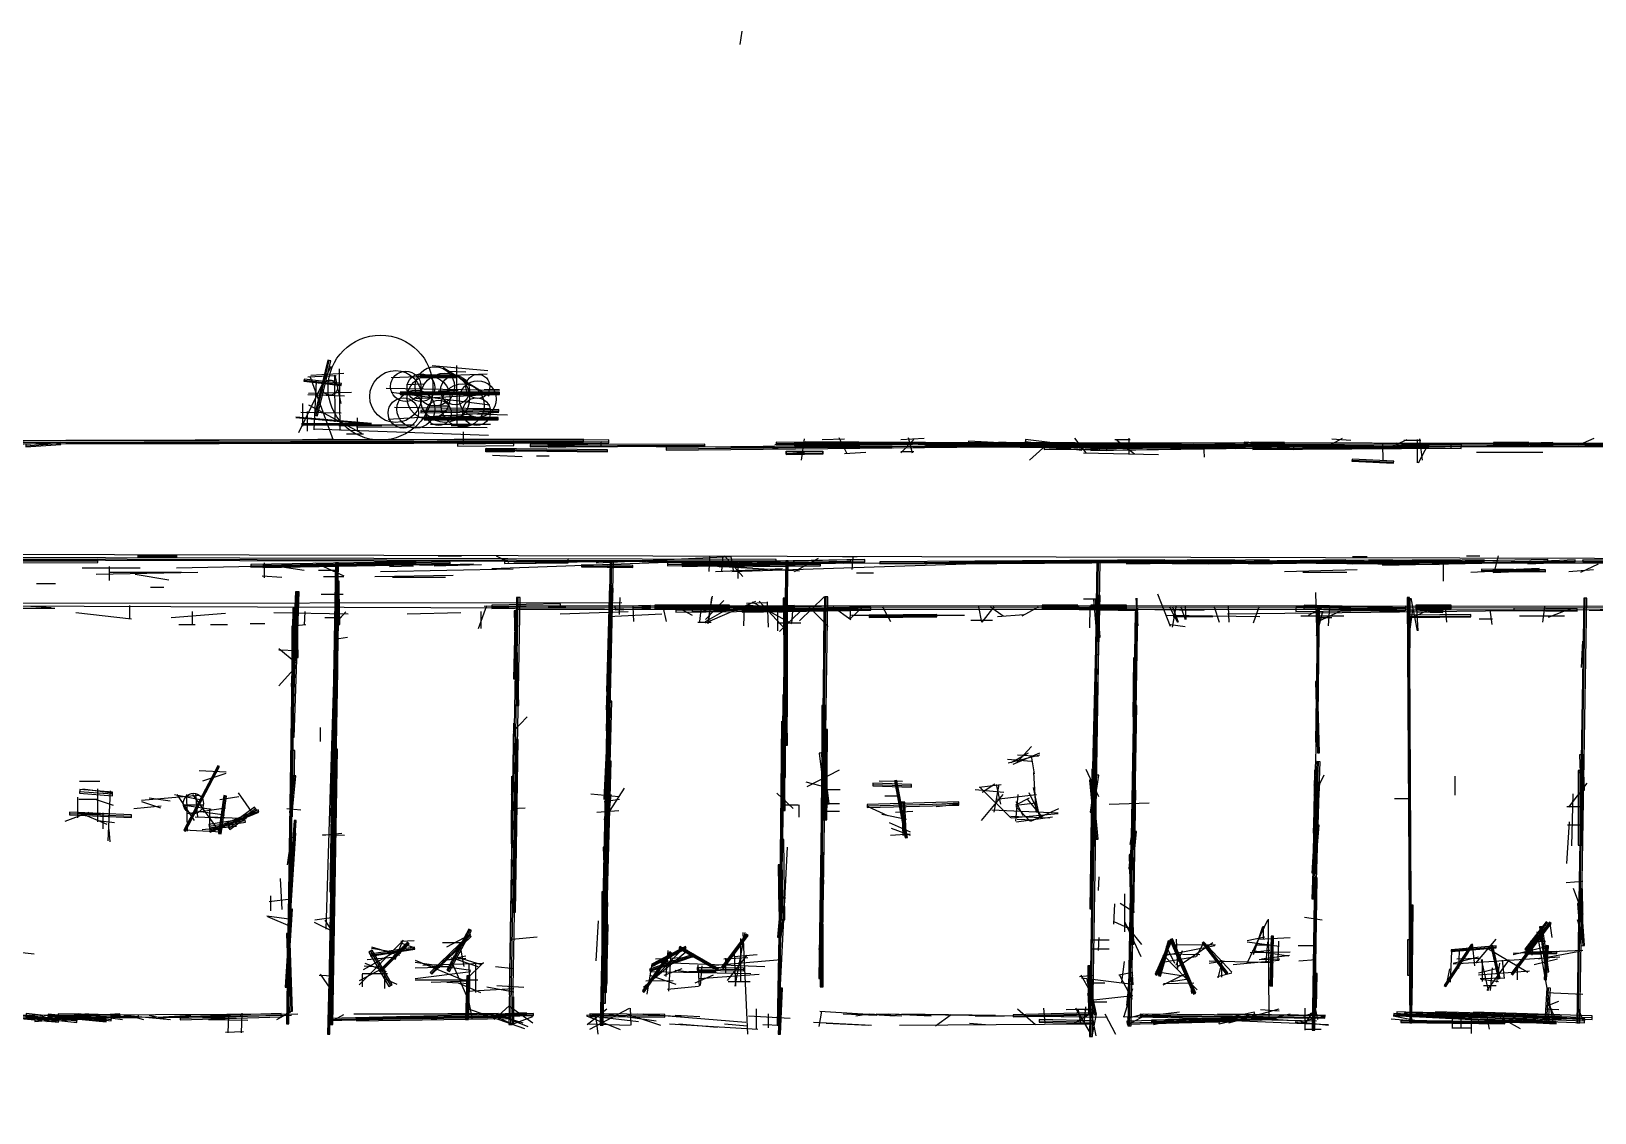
# Model space of a CAD drawing. Header units: metres. Extents: x 1 to 69.1, y -49.3 to -2.
# Drawn here: x 25.47 to 50.21, y -19.12 to -2 of the extents above; entities that cross this region are included whole.
import ezdxf

# ---------------------------------------------------------------- set-up
doc = ezdxf.new("R2010")
doc.units = ezdxf.units.M
for name, color, linetype in [('Circles', 1, 'Continuous'), ('Lines', 7, 'Continuous'), ('Rectangles', 5, 'Continuous'), ('Walls', 2, 'Continuous')]:
    doc.layers.add(name, color=color, linetype=linetype)

msp = doc.modelspace()

# ---------------------------------------------------------------- linework, layer by layer
at = {"layer": 'Circles'}
for centre, radius in [((31, -7.64), 0.83), ((31.24, -7.78), 0.41), ((31.4, -7.62), 0.24), ((31.64, -7.64), 0.22), ((31.86, -7.62), 0.31), ((32.02, -7.8), 0.39), ((30.2, -7.64), 0.12), ((31.76, -7.8), 0.34), ((32.18, -7.68), 0.23), ((32.3, -7.92), 0.34), ((32.54, -7.82), 0.29), ((32.54, -7.62), 0.19), ((31.36, -8.04), 0.24), ((31.56, -7.98), 0.3), ((31.92, -8.04), 0.2), ((32.52, -8.02), 0.22), ((28.04, -14.22), 0.16)]:
    msp.add_circle(centre, radius, dxfattribs=at)
at = {"layer": 'Lines'}
for p, q in [((36.69, -2.21), (36.72, -2)), ((29.71, -8.35), (30.22, -7.3)), ((29.9, -7.44), (30.42, -7.41)), ((29.98, -8.08), (30.19, -7.21)), ((30.36, -8.32), (30.35, -7.34)), ((31.17, -7.48), (32.69, -7.42)), ((31.82, -7.29), (32.7, -7.37)), ((31.99, -7.32), (32.72, -7.77)), ((32.07, -7.38), (32.35, -7.39)), ((32.2, -7.29), (32.21, -8.23)), ((29.79, -7.52), (30.38, -7.59)), ((29.85, -7.47), (30.3, -7.45)), ((29.88, -7.46), (30.25, -8.47)), ((29.95, -8.31), (29.99, -7.54)), ((30.27, -7.44), (30.28, -8.18)), ((30.28, -7.44), (30.37, -7.89)), ((31.09, -7.65), (32.88, -7.68)), ((31.41, -7.59), (31.69, -7.58)), ((31.63, -7.46), (32.19, -7.46)), ((29.77, -8.25), (29.77, -7.89)), ((29.85, -7.75), (30.43, -7.77)), ((29.86, -7.73), (30.54, -7.71)), ((29.86, -7.91), (30.7, -8.36)), ((31.17, -7.71), (32.73, -7.91)), ((31.31, -7.73), (32.88, -7.73)), ((31.56, -7.81), (32.88, -7.74)), ((31.91, -7.69), (32.23, -7.68)), ((32.64, -7.67), (32.88, -7.67)), ((29.66, -8.1), (30.86, -8.2)), ((29.66, -8.11), (30.85, -8.22)), ((29.74, -8.03), (30.38, -8.04)), ((29.84, -8.02), (29.84, -8.33)), ((30.63, -8.12), (30.63, -8.32)), ((31.12, -8.14), (32.87, -8.03)), ((31.22, -7.95), (32.73, -7.97)), ((31.64, -8.02), (32.87, -8)), ((31.69, -8.13), (32.86, -8.13)), ((31.77, -7.93), (32.07, -7.93)), ((31.93, -8.1), (32.46, -8.12)), ((32.36, -8.05), (33.01, -8.07)), ((29.75, -8.21), (30.86, -8.21)), ((29.75, -8.23), (31.54, -8.23)), ((29.94, -8.29), (32.71, -8.39)), ((30.34, -8.24), (31.02, -8.24)), ((30.46, -8.37), (30.73, -8.37)), ((30.62, -8.26), (32.69, -8.27)), ((31.79, -8.22), (32.74, -8.22)), ((32.12, -8.24), (32.4, -8.24)), ((32.31, -8.34), (32.31, -8.54)), ((16.11, -8.52), (34.61, -8.49)), ((17.82, -8.52), (34.21, -8.48)), ((25.39, -8.56), (25.94, -8.52)), ((29.28, -8.47), (30.25, -8.45)), ((32.22, -8.53), (33.11, -8.52)), ((32.67, -8.62), (34.59, -8.64)), ((33.37, -8.56), (36.13, -8.55)), ((33.65, -8.55), (34.49, -8.53)), ((34.85, -8.56), (35.2, -8.56)), ((35.36, -8.57), (39.11, -8.59)), ((35.52, -8.61), (41.14, -8.55)), ((36.84, -8.57), (37.29, -8.6)), ((37.24, -8.54), (37.71, -8.53)), ((37.26, -8.52), (53.81, -8.56)), ((37.46, -8.65), (37.9, -8.69)), ((37.55, -8.54), (55.83, -8.55)), ((37.66, -8.79), (37.71, -8.45)), ((37.72, -8.53), (44.52, -8.57)), ((37.99, -8.46), (38.34, -8.45)), ((38.25, -8.43), (38.38, -8.68)), ((39.23, -8.46), (39.6, -8.44)), ((39.23, -8.67), (39.44, -8.46)), ((39.23, -8.65), (39.44, -8.65)), ((39.35, -8.43), (39.41, -8.67)), ((40.3, -8.51), (41.1, -8.55)), ((40.78, -8.53), (42.49, -8.61)), ((41.2, -8.49), (42.1, -8.6)), ((41.27, -8.79), (41.53, -8.55)), ((41.5, -8.59), (42.35, -8.58)), ((41.98, -8.44), (42.16, -8.67)), ((42.24, -8.61), (45.09, -8.57)), ((42.37, -8.59), (43.87, -8.57)), ((42.62, -8.46), (42.86, -8.46)), ((42.65, -8.47), (42.93, -8.69)), ((42.84, -8.44), (42.84, -8.69)), ((43.76, -8.6), (47.53, -8.6)), ((44.02, -8.53), (44.03, -8.74)), ((44.2, -8.53), (44.48, -8.53)), ((44.66, -8.53), (45.45, -8.59)), ((44.77, -8.53), (45.3, -8.53)), ((44.8, -8.59), (47.94, -8.57)), ((45.94, -8.59), (46.22, -8.44)), ((46.05, -8.45), (46.35, -8.47)), ((46.85, -8.53), (46.86, -8.8)), ((47, -8.57), (47.24, -8.46)), ((47.08, -8.55), (48.1, -8.57)), ((47.19, -8.47), (47.46, -8.47)), ((47.4, -8.46), (47.4, -8.83)), ((47.42, -8.83), (47.58, -8.53)), ((47.44, -8.45), (47.48, -8.79)), ((47.67, -8.53), (47.95, -8.53)), ((48.61, -8.53), (49.17, -8.53)), ((49, -8.55), (49.55, -8.53)), ((49.95, -8.55), (50.2, -8.44)), ((50.06, -8.55), (50.62, -8.55)), ((32.77, -8.71), (33.24, -8.73)), ((33.47, -8.72), (33.67, -8.72)), ((37.42, -8.68), (38, -8.67)), ((38.34, -8.68), (38.68, -8.66)), ((42.12, -8.67), (43.31, -8.7)), ((46.37, -8.79), (47.03, -8.82)), ((48.34, -8.66), (49.39, -8.66)), ((8.2, -10.4), (26.53, -10.38)), ((18.16, -10.33), (37.26, -10.38)), ((27.16, -10.31), (27.78, -10.31)), ((31.91, -10.3), (32.28, -10.3)), ((32.76, -10.5), (36.12, -10.38)), ((32.83, -10.3), (33.03, -10.4)), ((32.96, -10.39), (33.97, -10.38)), ((33.11, -10.41), (35.12, -10.38)), ((34.41, -10.41), (36.55, -10.31)), ((34.5, -17.73), (34.66, -10.38)), ((35.54, -10.44), (38.66, -10.38)), ((36.2, -10.55), (36.21, -10.31)), ((36.4, -10.54), (36.42, -10.3)), ((36.44, -10.3), (36.73, -10.63)), ((36.54, -10.32), (36.58, -10.53)), ((36.56, -10.55), (41.71, -10.38)), ((36.66, -10.66), (36.66, -10.38)), ((37.29, -17.73), (37.43, -10.38)), ((37.55, -10.55), (37.93, -10.34)), ((38.31, -10.31), (38.54, -10.31)), ((38.33, -10.42), (42.78, -10.38)), ((38.46, -10.52), (38.48, -10.32)), ((38.9, -10.41), (43.41, -10.38)), ((40, -10.41), (44.51, -10.38)), ((42.24, -17.91), (42.36, -10.38)), ((42.8, -10.41), (45.06, -10.38)), ((43.08, -10.39), (43.93, -10.38)), ((43.53, -10.41), (48.08, -10.38)), ((44.1, -10.41), (46.27, -10.38)), ((44.73, -10.41), (47.01, -10.38)), ((46.37, -10.41), (48.46, -10.38)), ((46.38, -10.31), (46.61, -10.31)), ((46.85, -10.43), (49.47, -10.38)), ((47.97, -10.42), (50.01, -10.38)), ((48.18, -10.3), (48.39, -10.3)), ((48.63, -10.53), (48.69, -10.3)), ((49.15, -10.41), (49.9, -10.38)), ((50.02, -10.38), (52.36, -10.41)), ((26.28, -10.49), (27.2, -10.49)), ((26.5, -10.59), (28.11, -10.56)), ((26.71, -10.69), (26.71, -10.47)), ((26.71, -10.56), (27.85, -10.56)), ((27.12, -10.59), (27.65, -10.68)), ((27.77, -10.49), (31.23, -10.42)), ((28.95, -10.46), (31.56, -10.42)), ((29.13, -10.62), (29.44, -10.64)), ((29.14, -10.47), (32.1, -10.42)), ((29.16, -10.41), (29.16, -10.65)), ((29.2, -10.44), (29.79, -10.53)), ((29.97, -10.41), (30.42, -10.62)), ((30.02, -10.53), (30.31, -10.53)), ((30.1, -10.63), (30.42, -10.63)), ((30.14, -16.21), (30.32, -10.41)), ((30.22, -15.62), (30.31, -10.41)), ((30.91, -10.63), (32.15, -10.61)), ((31, -10.55), (33.1, -10.51)), ((31.01, -10.41), (31.22, -10.41)), ((31.05, -10.41), (31.45, -10.45)), ((31.14, -10.47), (31.52, -10.46)), ((31.62, -10.45), (32.47, -10.43)), ((31.85, -10.46), (32.6, -10.44)), ((34.18, -10.46), (34.99, -10.47)), ((35.77, -10.45), (38.44, -10.39)), ((36.05, -10.45), (37.63, -10.54)), ((36.3, -10.55), (37.36, -10.5)), ((36.36, -10.46), (37.96, -10.44)), ((38.53, -10.57), (38.8, -10.57)), ((45.3, -10.55), (46.45, -10.52)), ((45.32, -10.41), (47.75, -10.44)), ((45.59, -10.56), (46.29, -10.56)), ((46.75, -10.41), (50.92, -10.42)), ((47.82, -10.7), (47.82, -10.41)), ((48.25, -10.56), (49.11, -10.52)), ((48.42, -10.53), (49.43, -10.54)), ((48.6, -10.55), (49.33, -10.52)), ((49.78, -10.41), (51.72, -10.41)), ((49.8, -10.55), (50.19, -10.52)), ((49.99, -10.56), (50.27, -10.43)), ((25.56, -10.74), (25.86, -10.74)), ((27.36, -10.8), (27.57, -10.8)), ((29.61, -13.17), (29.69, -10.87)), ((29.61, -12.37), (29.68, -10.87)), ((30.22, -16.69), (30.32, -10.7)), ((30.33, -10.85), (30.34, -11.39)), ((31.19, -10.64), (32.03, -10.64)), ((34.59, -12.45), (34.64, -10.76)), ((34.59, -12.74), (34.66, -10.81)), ((45.79, -10.88), (45.82, -11.84)), ((8.03, -11.17), (25.85, -11.13)), ((19.02, -11.06), (34.82, -11.04)), ((21.38, -11.08), (34.54, -11.13)), ((25.47, -11.1), (25.79, -11.12)), ((27.03, -11.09), (27.03, -11.29)), ((29.53, -17.71), (29.63, -11.13)), ((30.06, -10.91), (30.41, -10.91)), ((32.55, -11.45), (32.68, -11.09)), ((32.64, -11.1), (60.05, -11.09)), ((32.76, -11.11), (33.85, -11.09)), ((33.06, -17.72), (33.18, -10.96)), ((33.17, -11.12), (58.9, -11.13)), ((33.65, -11.11), (33.93, -11.11)), ((34.71, -11.13), (35.27, -11.11)), ((34.78, -11.23), (34.79, -10.96)), ((34.99, -11.11), (35, -11.34)), ((35.34, -11.11), (36.52, -11.11)), ((35.47, -11.13), (35.52, -11.34)), ((35.67, -11.16), (38.55, -11.13)), ((35.69, -11.11), (35.93, -11.24)), ((35.93, -11.16), (37.55, -11.11)), ((36.05, -11.34), (36.08, -11.11)), ((36.14, -11.31), (36.43, -11.01)), ((36.14, -11.36), (36.94, -11.02)), ((36.14, -11.34), (36.55, -11.11)), ((36.18, -11.37), (36.25, -10.94)), ((36.19, -11.37), (36.24, -10.96)), ((36.75, -11.41), (36.76, -11.11)), ((36.79, -11.05), (37.12, -11.04)), ((36.8, -11.11), (37.36, -11.17)), ((36.88, -11.03), (37.5, -11.37)), ((36.99, -11.02), (37.41, -11.47)), ((37.14, -11.43), (37.12, -11.03)), ((37.28, -11.11), (37.28, -11.49)), ((37.42, -13.3), (37.39, -10.97)), ((37.42, -12.85), (37.42, -10.96)), ((37.51, -11.37), (37.53, -11.11)), ((37.63, -11.33), (38.02, -10.95)), ((37.78, -11.11), (38.08, -11.42)), ((37.96, -16.99), (38.05, -10.95)), ((38.16, -11.11), (38.44, -11.31)), ((38.43, -11.3), (38.63, -11.11)), ((38.43, -11.31), (38.44, -11.11)), ((38.94, -11.11), (39.07, -11.34)), ((40.46, -11.11), (40.51, -11.35)), ((40.52, -11.35), (40.71, -11.11)), ((40.65, -11.11), (40.85, -11.25)), ((41.15, -11.25), (41.41, -11.11)), ((41.47, -11.11), (42.03, -11.11)), ((41.74, -11.13), (42.98, -11.15)), ((42.12, -10.98), (42.39, -10.98)), ((42.22, -11.44), (42.23, -11.11)), ((42.24, -11.11), (42.8, -11.11)), ((42.29, -13.66), (42.36, -10.93)), ((42.36, -11.59), (42.31, -10.99)), ((42.86, -16.76), (42.97, -10.97)), ((42.95, -10.97), (42.98, -11.41)), ((43.5, -11.42), (43.3, -10.91)), ((43.48, -11.11), (43.61, -11.35)), ((43.53, -11.11), (43.62, -11.35)), ((43.53, -11.43), (43.59, -11.11)), ((43.66, -11.11), (43.73, -11.31)), ((43.73, -11.11), (43.74, -11.31)), ((44.19, -11.11), (44.27, -11.35)), ((44.41, -11.11), (44.42, -11.35)), ((44.81, -11.36), (44.9, -11.11)), ((45.48, -11.15), (47.22, -11.13)), ((45.61, -11.11), (47.81, -11.17)), ((45.68, -11.24), (45.93, -11.11)), ((45.81, -13.25), (45.84, -11.11)), ((45.83, -11.34), (46.33, -11.11)), ((46, -11.41), (46.02, -11.11)), ((47.3, -17.69), (47.26, -10.96)), ((47.29, -11.76), (47.29, -10.97)), ((47.3, -10.97), (47.4, -11.49)), ((47.38, -11.11), (47.94, -11.11)), ((47.39, -11.13), (47.41, -11.49)), ((47.87, -11.35), (47.85, -11.11)), ((49.39, -11.35), (49.42, -11.11)), ((49.48, -11.27), (49.84, -11.13)), ((49.95, -17.69), (50.06, -10.97)), ((26.18, -11.2), (27.06, -11.3)), ((27.69, -11.28), (28.55, -11.21)), ((28.02, -11.18), (28.02, -11.4)), ((28.94, -11.37), (29.17, -11.37)), ((29.31, -11.2), (30.49, -11.22)), ((29.65, -11.17), (29.67, -11.91)), ((29.8, -11.4), (29.81, -11.18)), ((30.12, -11.28), (30.35, -11.28)), ((30.27, -11.39), (30.45, -11.19)), ((31.42, -11.22), (32.27, -11.2)), ((32.59, -11.45), (32.59, -11.18)), ((33.17, -12.67), (33.13, -11.17)), ((33.84, -11.22), (34.92, -11.18)), ((34.6, -11.26), (35.45, -11.22)), ((36.02, -11.35), (36.23, -11.35)), ((36.72, -11.17), (38.76, -11.14)), ((37.28, -11.36), (37.65, -11.36)), ((37.31, -11.5), (37.67, -11.15)), ((37.41, -12.28), (37.41, -11.35)), ((38.01, -12.4), (38.02, -11.18)), ((38.45, -11.24), (40.24, -11.24)), ((38.73, -11.26), (39.8, -11.25)), ((38.79, -11.27), (39.21, -11.27)), ((40.34, -11.32), (40.68, -11.32)), ((40.76, -11.26), (41.18, -11.23)), ((42.9, -14.93), (42.96, -11.19)), ((43.25, -11.15), (44.03, -11.16)), ((43.42, -11.24), (44.91, -11.26)), ((43.54, -11.26), (44.17, -11.26)), ((44.4, -11.22), (51.31, -11.14)), ((45.56, -11.25), (46.24, -11.25)), ((45.81, -11.57), (45.91, -11.18)), ((45.81, -11.28), (46.05, -11.28)), ((47.27, -11.26), (48.25, -11.25)), ((47.28, -11.3), (47.59, -11.15)), ((47.28, -11.54), (47.33, -11.15)), ((48.38, -11.3), (48.59, -11.3)), ((48.55, -11.15), (48.58, -11.39)), ((48.93, -11.15), (49.93, -11.16)), ((49.02, -11.25), (49.73, -11.25)), ((50.12, -11.16), (50.76, -11.17)), ((27.81, -11.39), (28.07, -11.39)), ((28.31, -11.39), (28.58, -11.39)), ((29.61, -14.43), (29.6, -11.41)), ((29.61, -11.41), (29.82, -11.39)), ((29.69, -11.77), (29.69, -11.46)), ((30.27, -11.62), (30.48, -11.59)), ((33.12, -12.25), (33.14, -11.4)), ((43.5, -11.39), (43.73, -11.42)), ((29.39, -11.77), (29.66, -11.99)), ((29.39, -11.79), (29.68, -11.8)), ((50, -12.07), (50.02, -11.65)), ((29.39, -12.36), (29.67, -12.05)), ((30.2, -17.72), (30.3, -12.12)), ((34.59, -13.07), (34.62, -11.93)), ((42.91, -12.85), (42.92, -11.91)), ((45.76, -14.69), (45.84, -12.18)), ((45.81, -12.29), (45.84, -13.42)), ((34.57, -14.97), (34.63, -12.6)), ((37.38, -13.81), (37.39, -12.5)), ((33.1, -13.08), (33.32, -12.85)), ((34.54, -14.16), (34.6, -12.84)), ((38.01, -14.48), (38.01, -12.67)), ((42.85, -17.74), (42.94, -12.67)), ((30.05, -13.24), (30.05, -13.02)), ((33.04, -17.25), (33.11, -12.95)), ((37.3, -17.87), (37.35, -12.92)), ((38.04, -14.48), (38.05, -13.05)), ((33.12, -15.94), (33.16, -13.21)), ((37.35, -13.32), (37.39, -13.61)), ((37.97, -14.96), (37.99, -13.3)), ((41.06, -13.58), (41.3, -13.32)), ((42.3, -14.89), (42.33, -13.21)), ((29.61, -13.94), (29.62, -13.38)), ((30.22, -14.52), (30.23, -13.6)), ((30.23, -17.72), (30.3, -13.36)), ((34.54, -16.8), (34.63, -13.55)), ((37.35, -13.44), (37.35, -14)), ((37.97, -13.42), (38.07, -14.23)), ((40.92, -13.52), (41.3, -13.55)), ((40.93, -13.58), (41.43, -13.45)), ((40.98, -13.57), (41.25, -13.42)), ((41.01, -13.6), (41.43, -13.42)), ((41.08, -13.45), (41.41, -13.47)), ((41.3, -13.5), (41.34, -13.75)), ((45.76, -15.73), (45.84, -13.56)), ((49.97, -13.74), (50.02, -13.53)), ((50, -13.45), (50.02, -14.01)), ((27.9, -14.65), (28.44, -13.63)), ((28.13, -13.7), (28.56, -13.72)), ((28.19, -13.86), (28.56, -13.74)), ((29.58, -14.37), (29.64, -13.78)), ((33.07, -14.86), (33.08, -13.79)), ((33.07, -14.08), (33.15, -13.79)), ((37.37, -13.64), (37.38, -14.33)), ((37.75, -13.95), (38.26, -13.69)), ((41.33, -13.73), (41.37, -14.36)), ((42.16, -13.68), (42.36, -14.11)), ((42.24, -15.89), (42.27, -13.68)), ((42.24, -13.85), (42.33, -14.79)), ((42.25, -14.36), (42.34, -13.77)), ((45.76, -15.02), (45.78, -13.69)), ((45.77, -13.93), (45.84, -13.7)), ((45.77, -14.09), (45.93, -13.77)), ((48, -14.09), (48, -13.79)), ((49.98, -14.88), (49.98, -13.7)), ((26.24, -13.87), (26.56, -13.87)), ((26.24, -14.03), (26.76, -14.07)), ((26.29, -13.99), (26.76, -14.05)), ((26.53, -14.51), (26.53, -13.99)), ((26.69, -14.81), (26.73, -14.02)), ((27.22, -14.17), (28.12, -14.09)), ((27.74, -14.08), (28.2, -14.17)), ((27.78, -14.08), (28.05, -14.49)), ((27.93, -14.08), (27.94, -14.66)), ((28.48, -14.7), (28.03, -14.08)), ((28.11, -14.44), (28.08, -14.08)), ((28.75, -14.05), (28.99, -14.4)), ((34.33, -14.07), (34.77, -14.11)), ((34.54, -14.48), (34.86, -13.98)), ((34.61, -14.45), (34.65, -14.08)), ((37.27, -14.06), (37.53, -14.3)), ((37.73, -13.88), (38.05, -13.96)), ((37.97, -14), (38.27, -14)), ((38.05, -14.44), (38.08, -14.09)), ((38.79, -13.92), (39.4, -13.94)), ((38.89, -13.86), (39.26, -13.87)), ((39.32, -14.76), (39.15, -13.86)), ((40.41, -14), (40.86, -14.04)), ((40.47, -13.96), (40.82, -13.92)), ((40.48, -13.96), (40.97, -14.45)), ((40.51, -14.49), (40.85, -14.08)), ((40.52, -14.04), (40.72, -13.91)), ((40.71, -14.36), (40.79, -13.92)), ((40.74, -13.92), (40.81, -14.23)), ((40.74, -14.15), (41.38, -14.08)), ((41.05, -14.5), (41.09, -14.08)), ((41.45, -14.44), (41.26, -14.05)), ((41.43, -14.45), (41.33, -13.97)), ((42.92, -15.95), (42.95, -14.01)), ((45.76, -15.24), (45.84, -13.89)), ((45.76, -17.01), (45.85, -14.04)), ((49.8, -14.28), (50.09, -13.9)), ((49.85, -14.89), (49.87, -14.07)), ((26.21, -14.45), (26.21, -14.12)), ((26.23, -14.15), (26.52, -14.15)), ((26.5, -14.16), (26.77, -14.25)), ((27.1, -14.3), (27.53, -14.26)), ((27.22, -14.19), (27.52, -14.29)), ((27.34, -14.13), (27.67, -14.18)), ((27.89, -14.24), (28.19, -14.24)), ((27.9, -14.25), (28.32, -14.31)), ((27.94, -14.38), (28.55, -14.29)), ((28.12, -14.34), (28.53, -14.4)), ((28.3, -14.62), (28.3, -14.3)), ((28.3, -14.66), (29.07, -14.34)), ((28.46, -14.7), (28.54, -14.1)), ((28.46, -14.16), (28.76, -14.11)), ((28.6, -14.61), (29.02, -14.3)), ((29.52, -14.3), (29.74, -14.32)), ((33.07, -14.3), (33.29, -14.29)), ((34.42, -14.36), (34.77, -14.33)), ((34.54, -14.19), (34.78, -14.15)), ((37.36, -14.24), (37.61, -14.24)), ((37.62, -14.24), (37.62, -14.44)), ((37.98, -14.22), (38.26, -14.22)), ((37.98, -14.34), (38.26, -14.34)), ((38.7, -14.26), (40.15, -14.22)), ((38.71, -14.27), (39.02, -14.41)), ((38.98, -14.1), (39.21, -14.1)), ((39.15, -14.36), (39.42, -14.34)), ((39.27, -14.2), (39.29, -14.72)), ((39.79, -14.23), (40.15, -14.21)), ((39.79, -14.27), (40.15, -14.23)), ((40.67, -14.32), (41.72, -14.37)), ((41.05, -14.24), (41.27, -14.13)), ((41.05, -14.19), (41.16, -14.41)), ((41.05, -14.25), (41.37, -14.21)), ((41.05, -14.27), (41.28, -14.5)), ((41.23, -14.15), (41.47, -14.44)), ((41.29, -14.5), (41.73, -14.3)), ((42.53, -14.23), (43.16, -14.21)), ((47.04, -14.14), (47.27, -14.14)), ((49.77, -14.27), (50.02, -14.27)), ((26.01, -14.5), (26.39, -14.36)), ((26.08, -14.38), (27.06, -14.42)), ((26.22, -14.36), (26.67, -14.55)), ((26.22, -14.38), (26.63, -14.38)), ((26.53, -14.49), (26.79, -14.52)), ((26.61, -14.62), (26.61, -14.37)), ((28.07, -14.43), (28.53, -14.45)), ((28.18, -14.63), (28.72, -14.58)), ((28.29, -14.58), (28.86, -14.49)), ((28.31, -14.43), (28.88, -14.46)), ((29.57, -15.68), (29.65, -14.49)), ((38.93, -14.39), (39.32, -14.47)), ((39.05, -14.52), (39.38, -14.67)), ((40.97, -14.42), (41.59, -14.45)), ((40.98, -14.45), (41.72, -14.38)), ((41.06, -14.51), (41.63, -14.43)), ((41.07, -14.47), (41.32, -14.48)), ((42.25, -14.59), (42.29, -14.9)), ((42.86, -14.87), (42.92, -14.52)), ((45.76, -15.32), (45.82, -14.56)), ((49.77, -15.17), (49.81, -14.51)), ((49.78, -14.56), (50.02, -14.56)), ((26.7, -14.63), (26.72, -14.83)), ((27.89, -14.64), (28.49, -14.67)), ((29.53, -15.19), (29.58, -14.83)), ((29.55, -16.16), (29.64, -14.69)), ((30.08, -14.72), (30.39, -14.69)), ((30.08, -14.71), (30.43, -14.72)), ((37.37, -16.06), (37.35, -14.79)), ((39.07, -14.72), (39.38, -14.7)), ((39.08, -14.61), (39.38, -14.72)), ((42.87, -15.26), (42.93, -14.66)), ((42.87, -14.83), (42.87, -15.23)), ((34.54, -14.91), (34.58, -15.85)), ((37.31, -17.4), (37.44, -14.91)), ((37.97, -15.75), (38, -15)), ((42.26, -15.01), (42.26, -15.38)), ((42.9, -16.45), (42.86, -15.03)), ((34.57, -17.07), (34.58, -15.1)), ((37.32, -15.93), (37.31, -15.19)), ((29.41, -15.41), (29.44, -15.9)), ((37.97, -16.12), (38, -15.43)), ((42.36, -15.6), (42.37, -15.38)), ((45.76, -17.81), (45.8, -15.4)), ((49.76, -15.47), (50.02, -15.45)), ((49.87, -15.56), (50.02, -15.97)), ((49.99, -15.57), (50, -16.37)), ((29.24, -15.77), (29.58, -15.73)), ((29.26, -15.68), (29.26, -15.92)), ((34.53, -17.38), (34.53, -15.62)), ((37.31, -16.34), (37.37, -15.7)), ((42.6, -16.13), (42.62, -15.81)), ((42.7, -15.8), (42.93, -15.94)), ((42.77, -15.65), (42.77, -16.25)), ((47.3, -17.41), (47.32, -15.83)), ((49.97, -15.8), (50.02, -16.47)), ((29.2, -16), (29.59, -16.05)), ((29.21, -16.01), (29.57, -16.16)), ((29.51, -17.13), (29.59, -15.89)), ((29.96, -16.06), (30.26, -16.02)), ((30.12, -16.07), (30.26, -16.29)), ((44.71, -16.75), (45.04, -16.06)), ((45.06, -17.65), (45.05, -16.05)), ((45.62, -16.02), (45.9, -16.06)), ((50.02, -16.33), (49.94, -16.06)), ((29.54, -16.28), (29.58, -17.51)), ((29.95, -16.1), (30.26, -16.25)), ((31.8, -16.91), (32.42, -16.31)), ((32.05, -16.49), (32.43, -16.29)), ((32.07, -16.87), (32.42, -16.22)), ((34.41, -16.71), (34.45, -16.08)), ((34.55, -17.21), (34.58, -16.14)), ((36.41, -16.82), (36.8, -16.3)), ((36.61, -17.11), (36.77, -16.26)), ((36.81, -17.87), (36.74, -16.26)), ((37.94, -16.53), (38, -16.1)), ((37.98, -17.12), (37.98, -16.13)), ((42.6, -16.09), (42.89, -16.22)), ((42.77, -16.09), (43.03, -16.64)), ((42.77, -16.12), (43.04, -16.45)), ((44.81, -16.61), (44.96, -16.17)), ((44.97, -16.36), (44.97, -16.16)), ((45.09, -17.11), (45.11, -16.32)), ((48.9, -16.92), (49.51, -16.11)), ((49.12, -16.54), (49.46, -16.11)), ((49.55, -17.68), (49.3, -16.25)), ((49.35, -16.39), (49.36, -16.16)), ((49.46, -16.89), (49.36, -16.17)), ((49.5, -16.12), (49.53, -16.34)), ((25.14, -16.56), (25.52, -16.6)), ((30.66, -17.09), (31.36, -16.39)), ((30.73, -16.85), (31.44, -16.45)), ((30.84, -16.62), (31.54, -16.51)), ((30.84, -16.56), (31.16, -17.1)), ((30.86, -16.49), (31.3, -16.62)), ((30.86, -16.51), (31.32, -16.59)), ((30.99, -16.88), (31.44, -16.43)), ((31.23, -16.69), (31.36, -16.38)), ((31.32, -16.4), (31.53, -16.39)), ((31.33, -16.43), (31.53, -16.5)), ((31.98, -16.42), (32.34, -16.42)), ((32.26, -16.49), (32.32, -16.8)), ((33.08, -16.37), (33.48, -16.33)), ((35.15, -17.17), (35.81, -16.49)), ((35.16, -17.13), (35.86, -16.54)), ((35.3, -16.78), (35.83, -16.5)), ((35.52, -16.96), (35.55, -16.55)), ((35.73, -16.5), (36.34, -16.85)), ((36.7, -17.05), (36.7, -16.36)), ((37.98, -16.52), (38, -16.86)), ((42.24, -16.38), (42.53, -16.38)), ((42.24, -16.52), (42.53, -16.52)), ((42.36, -16.55), (42.37, -16.34)), ((42.81, -17.42), (42.9, -16.49)), ((42.87, -16.65), (42.87, -16.33)), ((43.27, -16.93), (43.51, -16.38)), ((43.32, -16.95), (43.48, -16.4)), ((43.37, -16.63), (44.2, -16.47)), ((43.43, -16.48), (43.56, -16.75)), ((43.88, -17.23), (43.51, -16.37)), ((43.53, -16.45), (44.21, -16.46)), ((43.59, -16.37), (43.61, -16.83)), ((43.59, -16.78), (43.69, -16.55)), ((43.6, -16.81), (44.17, -16.42)), ((43.91, -16.64), (44.03, -16.41)), ((44.01, -16.42), (44.39, -16.91)), ((44.02, -16.41), (44.47, -16.89)), ((44.71, -16.39), (44.99, -16.33)), ((44.71, -16.41), (45.22, -16.48)), ((44.76, -16.58), (45.39, -16.57)), ((44.79, -16.55), (45.37, -16.63)), ((44.83, -16.57), (45.07, -16.54)), ((44.86, -16.46), (45.07, -16.46)), ((44.89, -16.37), (45.39, -16.34)), ((45.01, -16.74), (45.04, -16.41)), ((45.2, -16.7), (45.21, -16.4)), ((45.52, -16.47), (45.78, -16.47)), ((47.28, -16.94), (47.28, -16.38)), ((47.84, -17.11), (48.27, -16.46)), ((47.93, -17.05), (47.95, -16.56)), ((47.94, -16.55), (48.65, -16.49)), ((47.94, -16.57), (48.23, -16.5)), ((48.06, -16.83), (48.07, -16.56)), ((48.27, -16.44), (48.31, -16.79)), ((48.33, -16.75), (48.65, -16.37)), ((48.53, -16.52), (49.15, -16.89)), ((48.58, -16.47), (48.7, -16.99)), ((48.92, -16.61), (49.47, -16.48)), ((48.92, -16.59), (50.02, -16.54)), ((49.19, -16.4), (49.43, -16.4)), ((49.22, -16.62), (49.23, -16.39)), ((49.32, -16.68), (49.97, -16.56)), ((49.43, -17.01), (49.46, -16.47)), ((30.74, -16.79), (31.04, -16.81)), ((30.75, -16.75), (31.09, -16.88)), ((30.79, -16.69), (31.25, -16.65)), ((31.55, -16.7), (32.39, -17.05)), ((31.55, -16.73), (32.43, -16.86)), ((31.55, -16.82), (31.94, -16.81)), ((31.67, -16.78), (32.63, -16.75)), ((31.81, -16.8), (32.09, -16.8)), ((31.98, -16.71), (32.35, -16.63)), ((31.98, -16.7), (32.35, -16.67)), ((32.12, -16.66), (32.54, -16.8)), ((32.12, -16.71), (32.4, -17.35)), ((32.15, -16.63), (32.59, -16.77)), ((32.36, -17), (32.63, -16.74)), ((32.4, -16.76), (32.41, -17.13)), ((32.51, -17.21), (32.51, -16.75)), ((32.82, -16.8), (33.11, -16.83)), ((35.16, -17.2), (35.59, -16.58)), ((35.22, -17.24), (35.3, -16.76)), ((35.26, -16.86), (35.96, -16.62)), ((35.34, -16.75), (35.72, -16.69)), ((35.35, -16.68), (35.99, -16.65)), ((35.35, -16.73), (37.08, -16.8)), ((35.56, -17.19), (35.6, -16.58)), ((36.02, -16.78), (36.04, -17.11)), ((36.06, -17.1), (36.09, -16.79)), ((36.29, -16.78), (37.34, -16.69)), ((36.43, -16.68), (36.81, -16.66)), ((36.46, -16.67), (36.46, -16.91)), ((36.49, -17.02), (36.8, -16.62)), ((36.59, -16.64), (36.96, -16.61)), ((36.62, -17.11), (36.6, -16.58)), ((42.21, -16.79), (42.22, -17.56)), ((42.73, -17.05), (42.77, -16.72)), ((42.88, -16.77), (42.9, -17.09)), ((43.34, -16.74), (43.9, -16.64)), ((43.4, -16.63), (43.92, -17.17)), ((43.43, -16.6), (43.96, -16.61)), ((44.11, -16.71), (45.13, -16.74)), ((44.11, -16.75), (44.35, -16.71)), ((44.25, -16.98), (44.32, -16.71)), ((44.31, -16.97), (44.31, -16.7)), ((44.49, -16.77), (45.22, -16.7)), ((44.9, -16.69), (45.23, -16.68)), ((44.94, -16.68), (45.38, -16.62)), ((45.53, -16.71), (45.8, -16.69)), ((47.97, -16.76), (49.66, -16.65)), ((47.97, -16.75), (48.37, -16.65)), ((48.03, -16.68), (48.38, -16.67)), ((48.53, -17.18), (48.42, -16.69)), ((48.43, -16.69), (48.43, -17.04)), ((48.51, -17.18), (48.86, -16.69)), ((48.66, -17.05), (48.71, -16.75)), ((48.78, -16.99), (48.75, -16.7)), ((48.99, -17.01), (48.99, -16.76)), ((49.11, -16.59), (49.61, -16.58)), ((49.25, -16.77), (49.62, -16.68)), ((30.03, -16.94), (30.26, -16.95)), ((30.26, -17.23), (30.05, -16.92)), ((30.18, -17.87), (30.2, -17.05)), ((30.67, -17.02), (31.05, -16.82)), ((30.71, -16.91), (31.11, -16.91)), ((30.71, -16.92), (30.71, -17.12)), ((31.06, -16.99), (31.26, -17.08)), ((31.07, -17.15), (31.07, -16.85)), ((31.55, -16.99), (32.43, -16.88)), ((31.55, -17.01), (32.54, -17.01)), ((31.8, -17.05), (32.41, -17.03)), ((32.05, -17.05), (32.41, -17.07)), ((32.23, -17.06), (32.58, -17.21)), ((32.37, -17.64), (32.39, -16.95)), ((35.2, -17.03), (35.63, -17.02)), ((35.26, -16.88), (36.86, -16.91)), ((35.26, -16.94), (35.67, -17.08)), ((35.49, -16.94), (35.77, -16.83)), ((35.66, -16.86), (35.93, -16.89)), ((35.88, -16.88), (36.31, -16.88)), ((35.98, -17.06), (36.27, -16.93)), ((36.01, -16.84), (36.75, -16.85)), ((36.04, -16.99), (36.99, -16.92)), ((36.5, -17.04), (36.85, -17.04)), ((37.97, -17.12), (38, -16.9)), ((42.06, -16.96), (42.28, -16.94)), ((42.08, -16.93), (42.27, -17.27)), ((42.09, -16.98), (42.9, -17.08)), ((42.19, -17), (42.31, -17.56)), ((42.19, -17.06), (42.46, -17.06)), ((42.26, -17.22), (42.28, -16.98)), ((42.68, -16.93), (42.9, -16.89)), ((42.69, -16.94), (42.89, -17.32)), ((42.83, -17.14), (42.9, -16.93)), ((43.26, -16.88), (43.77, -16.96)), ((43.38, -17.09), (43.72, -16.92)), ((43.39, -17.07), (43.87, -17.06)), ((43.51, -17.04), (43.75, -17)), ((43.81, -17.02), (43.83, -17.23)), ((44.24, -16.96), (44.47, -16.9)), ((45.79, -17.45), (45.8, -16.91)), ((47.86, -17.12), (47.92, -16.84)), ((48.37, -16.9), (48.7, -16.82)), ((48.37, -16.93), (49.18, -16.87)), ((48.4, -16.99), (48.79, -16.98)), ((48.41, -17), (48.69, -17.04)), ((48.56, -17.18), (48.59, -16.82)), ((49.94, -16.92), (49.94, -17.48)), ((32.36, -17.19), (33.11, -17.15)), ((32.36, -17.18), (32.45, -17.64)), ((32.68, -17.12), (33.11, -17.2)), ((32.84, -17.1), (33.27, -17.13)), ((33.11, -17.72), (33.11, -17.28)), ((35.54, -17.16), (36.03, -17.11)), ((37.31, -17.87), (37.34, -17.14)), ((42.32, -17.9), (42.19, -17.23)), ((42.19, -17.34), (42.9, -17.26)), ((42.76, -17.6), (42.9, -17.15)), ((45.83, -17.64), (45.76, -17.31)), ((48.45, -17.1), (48.65, -17.1)), ((49.44, -17.21), (50.02, -17.24)), ((49.44, -17.3), (49.59, -17.64)), ((49.45, -17.68), (49.48, -17.14)), ((25.19, -17.57), (29.69, -17.55)), ((28.8, -17.85), (28.81, -17.54)), ((29.36, -17.64), (29.58, -17.52)), ((30.17, -17.64), (33.42, -17.56)), ((30.18, -17.69), (30.42, -17.56)), ((30.58, -17.55), (32.53, -17.55)), ((31.27, -17.55), (32.86, -17.54)), ((32.36, -17.46), (33.28, -17.78)), ((32.63, -17.58), (33.31, -17.55)), ((32.74, -17.55), (33.1, -17.72)), ((32.8, -17.64), (33.04, -17.42)), ((32.83, -17.56), (33.25, -17.69)), ((32.86, -17.56), (33.33, -17.75)), ((33.04, -17.43), (33.41, -17.69)), ((34.26, -17.57), (34.59, -17.55)), ((34.27, -17.72), (34.58, -17.47)), ((34.31, -17.79), (34.94, -17.46)), ((34.5, -17.54), (35.36, -17.66)), ((34.89, -17.55), (35.43, -17.73)), ((34.95, -17.46), (34.96, -17.73)), ((35.06, -17.55), (35.76, -17.59)), ((35.16, -17.55), (36.78, -17.68)), ((36.95, -17.8), (36.95, -17.47)), ((37.14, -17.77), (37.14, -17.55)), ((37.94, -17.75), (37.98, -17.51)), ((37.95, -17.51), (39.14, -17.58)), ((38.32, -17.55), (38.85, -17.57)), ((38.52, -17.58), (38.72, -17.55)), ((38.73, -17.55), (39.25, -17.58)), ((38.84, -17.55), (42.5, -17.6)), ((39.03, -17.55), (39.71, -17.58)), ((39.25, -17.55), (40.73, -17.57)), ((39.78, -17.74), (40.03, -17.56)), ((41.01, -17.58), (42.21, -17.55)), ((41.08, -17.47), (41.36, -17.72)), ((41.49, -17.46), (41.51, -17.7)), ((41.85, -17.48), (42.27, -17.47)), ((41.98, -17.69), (42.22, -17.55)), ((41.99, -17.47), (42.27, -17.49)), ((42.25, -17.88), (42, -17.46)), ((42.04, -17.49), (42.08, -17.72)), ((42.13, -17.71), (42.16, -17.44)), ((42.19, -17.36), (42.49, -17.36)), ((42.26, -17.91), (42.33, -17.55)), ((42.46, -17.55), (42.63, -17.87)), ((42.82, -17.62), (43.08, -17.55)), ((42.84, -17.71), (43.15, -17.55)), ((43.12, -17.58), (43.64, -17.52)), ((44.24, -17.55), (45.95, -17.57)), ((44.26, -17.68), (44.83, -17.55)), ((44.42, -17.69), (45.22, -17.47)), ((44.92, -17.48), (45.22, -17.5)), ((44.92, -17.65), (45.39, -17.55)), ((45.6, -17.58), (45.8, -17.53)), ((45.63, -17.81), (45.63, -17.46)), ((45.64, -17.69), (45.8, -17.45)), ((45.71, -17.54), (45.94, -17.59)), ((47.03, -17.56), (49.6, -17.69)), ((47.08, -17.55), (50.05, -17.66)), ((47.2, -17.55), (48.44, -17.59)), ((47.28, -17.69), (47.32, -17.36)), ((47.31, -17.55), (49.3, -17.61)), ((47.69, -17.55), (49.68, -17.61)), ((47.96, -17.78), (47.96, -17.55)), ((48.26, -17.86), (48.26, -17.56)), ((48.29, -17.55), (50.17, -17.61)), ((49.43, -17.47), (49.64, -17.48)), ((49.44, -17.43), (49.64, -17.35)), ((49.94, -17.44), (50.02, -17.65)), ((25.13, -17.63), (29.59, -17.57)), ((25.15, -17.59), (25.91, -17.66)), ((25.39, -17.57), (26.2, -17.66)), ((25.53, -17.65), (26.38, -17.57)), ((25.61, -17.57), (25.86, -17.66)), ((25.72, -17.65), (26.88, -17.57)), ((25.74, -17.57), (26.66, -17.66)), ((25.89, -17.59), (26.16, -17.65)), ((25.9, -17.57), (27.17, -17.59)), ((26.22, -17.57), (26.74, -17.64)), ((26.42, -17.57), (26.92, -17.64)), ((26.94, -17.57), (27.68, -17.64)), ((27, -17.57), (27.25, -17.64)), ((27.34, -17.57), (27.65, -17.64)), ((27.51, -17.6), (28.72, -17.62)), ((27.65, -17.59), (28, -17.57)), ((27.83, -17.62), (29.43, -17.57)), ((28.28, -17.64), (28.9, -17.65)), ((28.59, -17.85), (28.6, -17.57)), ((30.62, -17.64), (33.04, -17.6)), ((31.8, -17.63), (32.26, -17.6)), ((33.07, -17.72), (33.41, -17.59)), ((34.26, -17.58), (34.79, -17.8)), ((34.27, -17.71), (34.95, -17.73)), ((34.31, -17.57), (35.5, -17.58)), ((34.32, -17.58), (35.08, -17.67)), ((34.4, -17.57), (34.44, -17.87)), ((35.57, -17.71), (36.97, -17.79)), ((35.66, -17.57), (36.05, -17.59)), ((35.72, -17.71), (36.33, -17.76)), ((36.44, -17.71), (36.8, -17.74)), ((36.82, -17.58), (37.48, -17.62)), ((37.05, -17.72), (37.34, -17.73)), ((37.85, -17.68), (38.77, -17.73)), ((38.05, -17.7), (38.72, -17.73)), ((39.21, -17.73), (42.27, -17.71)), ((40.32, -17.7), (40.57, -17.72)), ((40.41, -17.58), (40.87, -17.58)), ((41.42, -17.66), (42.28, -17.68)), ((42.75, -17.59), (45.81, -17.66)), ((42.81, -17.69), (44.45, -17.65)), ((43.02, -17.57), (45.94, -17.6)), ((43.2, -17.67), (45.17, -17.62)), ((43.23, -17.72), (43.55, -17.65)), ((43.88, -17.63), (46, -17.72)), ((44.66, -17.6), (45.36, -17.65)), ((45.47, -17.69), (45.95, -17.58)), ((45.47, -17.67), (46, -17.73)), ((45.62, -17.79), (45.88, -17.79)), ((46.99, -17.63), (47.74, -17.69)), ((47.02, -17.58), (47.52, -17.68)), ((47.08, -17.57), (47.46, -17.59)), ((47.14, -17.67), (48.79, -17.69)), ((47.31, -17.65), (48.18, -17.69)), ((47.84, -17.67), (49.42, -17.69)), ((47.97, -17.77), (48.26, -17.77)), ((48.09, -17.58), (48.09, -17.78)), ((48.5, -17.58), (48.54, -17.79)), ((48.71, -17.6), (49.03, -17.78)), ((28.55, -17.84), (28.83, -17.83))]:
    msp.add_line(p, q, dxfattribs=at)
at = {"layer": 'Rectangles'}
for points in [[(32.665, -8.655), (32.665, -8.605), (33.115, -8.605), (33.115, -8.655)], [(37.42, -8.695), (37.42, -8.645), (38, -8.645), (38, -8.695)], [(65.028, -39.588), (7.558, -39.442), (7.632, -10.232), (65.102, -10.378)]]:
    msp.add_lwpolyline(points, close=True, dxfattribs=at)
at = {"layer": 'Walls'}
for points in [[(30.005, -8.086), (30.215, -7.216), (30.165, -7.204), (29.955, -8.074)], [(29.788, -7.536), (30.378, -7.606), (30.382, -7.574), (29.792, -7.504)], [(31.63, -7.479), (32.19, -7.479), (32.19, -7.441), (31.63, -7.441)], [(31.31, -7.749), (32.88, -7.749), (32.88, -7.711), (31.31, -7.711)], [(31.64, -8.036), (32.87, -8.016), (32.87, -7.984), (31.64, -8.004)], [(31.69, -8.15), (32.86, -8.15), (32.86, -8.11), (31.69, -8.11)], [(31.929, -8.119), (32.459, -8.139), (32.461, -8.101), (31.931, -8.081)], [(16.11, -8.543), (34.61, -8.513), (34.61, -8.467), (16.11, -8.497)], [(17.82, -8.545), (34.21, -8.505), (34.21, -8.455), (17.82, -8.495)], [(25.391, -8.578), (25.941, -8.538), (25.939, -8.502), (25.389, -8.542)], [(32.22, -8.564), (33.11, -8.554), (33.11, -8.486), (32.22, -8.496)], [(32.67, -8.635), (34.59, -8.655), (34.59, -8.625), (32.67, -8.605)], [(33.37, -8.578), (36.13, -8.568), (36.13, -8.532), (33.37, -8.542)], [(33.651, -8.584), (34.491, -8.564), (34.489, -8.496), (33.649, -8.516)], [(35.52, -8.632), (41.14, -8.572), (41.14, -8.528), (35.52, -8.588)], [(37.26, -8.538), (53.81, -8.578), (53.81, -8.542), (37.26, -8.502)], [(37.42, -8.699), (38, -8.689), (38, -8.651), (37.42, -8.661)], [(37.55, -8.566), (55.83, -8.576), (55.83, -8.524), (37.55, -8.514)], [(37.72, -8.562), (44.52, -8.602), (44.52, -8.538), (37.72, -8.498)], [(40.299, -8.533), (41.099, -8.573), (41.101, -8.527), (40.301, -8.487)], [(40.779, -8.556), (42.489, -8.636), (42.491, -8.584), (40.781, -8.504)], [(41.197, -8.518), (42.097, -8.628), (42.103, -8.572), (41.203, -8.462)], [(41.5, -8.621), (42.35, -8.611), (42.35, -8.549), (41.5, -8.559)], [(42.24, -8.634), (45.09, -8.594), (45.09, -8.546), (42.24, -8.586)], [(42.371, -8.628), (43.871, -8.608), (43.869, -8.532), (42.369, -8.552)], [(44.658, -8.558), (45.448, -8.618), (45.452, -8.562), (44.662, -8.502)], [(44.77, -8.55), (45.3, -8.55), (45.3, -8.51), (44.77, -8.51)], [(44.8, -8.618), (47.94, -8.598), (47.94, -8.542), (44.8, -8.562)], [(47.079, -8.583), (48.099, -8.603), (48.101, -8.537), (47.081, -8.517)], [(48.61, -8.55), (49.17, -8.55), (49.17, -8.51), (48.61, -8.51)], [(49.001, -8.574), (49.551, -8.554), (49.549, -8.506), (48.999, -8.526)], [(50.06, -8.57), (50.62, -8.57), (50.62, -8.53), (50.06, -8.53)], [(46.369, -8.806), (47.029, -8.836), (47.031, -8.804), (46.371, -8.774)], [(8.2, -10.425), (26.53, -10.405), (26.53, -10.355), (8.2, -10.375)], [(18.16, -10.349), (37.26, -10.399), (37.26, -10.361), (18.16, -10.311)], [(27.16, -10.326), (27.78, -10.326), (27.78, -10.294), (27.16, -10.294)], [(32.96, -10.423), (33.97, -10.413), (33.97, -10.347), (32.96, -10.357)], [(34.525, -17.731), (34.685, -10.381), (34.635, -10.379), (34.475, -17.729)], [(35.54, -10.46), (38.66, -10.4), (38.66, -10.36), (35.54, -10.42)], [(35.771, -10.473), (38.441, -10.413), (38.439, -10.367), (35.769, -10.427)], [(37.307, -17.73), (37.447, -10.38), (37.413, -10.38), (37.273, -17.73)], [(38.9, -10.426), (43.41, -10.396), (43.41, -10.364), (38.9, -10.394)], [(40, -10.426), (44.51, -10.396), (44.51, -10.364), (40, -10.394)], [(42.265, -17.91), (42.385, -10.38), (42.335, -10.38), (42.215, -17.91)], [(42.8, -10.426), (45.06, -10.396), (45.06, -10.364), (42.8, -10.394)], [(43.53, -10.426), (48.08, -10.396), (48.08, -10.364), (43.53, -10.394)], [(44.1, -10.426), (46.27, -10.396), (46.27, -10.364), (44.1, -10.394)], [(44.73, -10.426), (47.01, -10.396), (47.01, -10.364), (44.73, -10.394)], [(46.37, -10.426), (48.46, -10.396), (48.46, -10.364), (46.37, -10.394)], [(46.85, -10.449), (49.47, -10.399), (49.47, -10.361), (46.85, -10.411)], [(49.151, -10.426), (49.901, -10.396), (49.899, -10.364), (49.149, -10.394)], [(50.02, -10.396), (52.36, -10.426), (52.36, -10.394), (50.02, -10.364)], [(28.95, -10.481), (31.56, -10.441), (31.56, -10.399), (28.95, -10.439)], [(29.14, -10.486), (32.1, -10.436), (32.1, -10.404), (29.14, -10.454)], [(30.243, -15.62), (30.333, -10.41), (30.287, -10.41), (30.197, -15.62)], [(34.18, -10.478), (34.99, -10.488), (34.99, -10.452), (34.18, -10.442)], [(36.36, -10.478), (37.96, -10.458), (37.96, -10.422), (36.36, -10.442)], [(48.42, -10.546), (49.43, -10.556), (49.43, -10.524), (48.42, -10.514)], [(48.601, -10.566), (49.331, -10.536), (49.329, -10.504), (48.599, -10.534)], [(29.634, -13.171), (29.714, -10.871), (29.666, -10.869), (29.586, -13.169)], [(29.633, -12.371), (29.703, -10.871), (29.657, -10.869), (29.587, -12.369)], [(30.245, -16.69), (30.345, -10.7), (30.295, -10.7), (30.195, -16.69)], [(30.312, -10.85), (30.322, -11.39), (30.358, -11.39), (30.348, -10.85)], [(34.609, -12.741), (34.679, -10.811), (34.641, -10.809), (34.571, -12.739)], [(34.605, -12.45), (34.655, -10.76), (34.625, -10.76), (34.575, -12.45)], [(29.549, -17.71), (29.649, -11.13), (29.611, -11.13), (29.511, -17.71)], [(32.76, -11.137), (33.85, -11.117), (33.85, -11.063), (32.76, -11.083)], [(33.09, -17.721), (33.21, -10.961), (33.15, -10.959), (33.03, -17.719)], [(33.17, -11.148), (58.9, -11.158), (58.9, -11.102), (33.17, -11.092)], [(34.711, -11.154), (35.271, -11.134), (35.269, -11.086), (34.709, -11.106)], [(35.34, -11.138), (36.52, -11.138), (36.52, -11.082), (35.34, -11.082)], [(35.67, -11.193), (38.55, -11.163), (38.55, -11.097), (35.67, -11.127)], [(35.931, -11.184), (37.551, -11.134), (37.549, -11.086), (35.929, -11.136)], [(36.72, -11.194), (38.76, -11.164), (38.76, -11.116), (36.72, -11.146)], [(36.797, -11.135), (37.357, -11.195), (37.363, -11.145), (36.803, -11.085)], [(37.439, -13.3), (37.409, -10.97), (37.371, -10.97), (37.401, -13.3)], [(37.438, -12.85), (37.438, -10.96), (37.402, -10.96), (37.402, -12.85)], [(37.985, -16.99), (38.075, -10.95), (38.025, -10.95), (37.935, -16.99)], [(41.47, -11.14), (42.03, -11.14), (42.03, -11.08), (41.47, -11.08)], [(41.74, -11.146), (42.98, -11.166), (42.98, -11.134), (41.74, -11.114)], [(42.24, -11.14), (42.8, -11.14), (42.8, -11.08), (42.24, -11.08)], [(42.315, -13.661), (42.385, -10.931), (42.335, -10.929), (42.265, -13.659)], [(42.388, -11.588), (42.338, -10.988), (42.282, -10.992), (42.332, -11.592)], [(45.48, -11.182), (47.22, -11.162), (47.22, -11.098), (45.48, -11.118)], [(45.609, -11.139), (47.809, -11.199), (47.811, -11.141), (45.611, -11.081)], [(45.828, -13.25), (45.858, -11.11), (45.822, -11.11), (45.792, -13.25)], [(47.317, -17.69), (47.277, -10.96), (47.243, -10.96), (47.283, -17.69)], [(47.38, -11.14), (47.94, -11.14), (47.94, -11.08), (47.38, -11.08)], [(49.974, -17.69), (50.084, -10.97), (50.036, -10.97), (49.926, -17.69)], [(29.62, -11.171), (29.64, -11.911), (29.7, -11.909), (29.68, -11.169)], [(33.187, -12.67), (33.147, -11.17), (33.113, -11.17), (33.153, -12.67)], [(37.44, -12.28), (37.44, -11.35), (37.38, -11.35), (37.38, -12.28)], [(38.73, -11.279), (39.8, -11.269), (39.8, -11.231), (38.73, -11.241)], [(42.92, -14.93), (42.98, -11.19), (42.94, -11.19), (42.88, -14.93)], [(47.27, -11.279), (48.25, -11.269), (48.25, -11.231), (47.27, -11.241)], [(48.93, -11.169), (49.93, -11.179), (49.93, -11.141), (48.93, -11.131)], [(33.136, -12.25), (33.156, -11.4), (33.124, -11.4), (33.104, -12.25)], [(30.227, -17.72), (30.327, -12.12), (30.273, -12.12), (30.173, -17.72)], [(34.612, -13.071), (34.642, -11.931), (34.598, -11.929), (34.568, -13.069)], [(45.794, -12.29), (45.824, -13.42), (45.856, -13.42), (45.826, -12.29)], [(34.599, -14.971), (34.659, -12.601), (34.601, -12.599), (34.541, -14.969)], [(37.405, -13.81), (37.415, -12.5), (37.365, -12.5), (37.355, -13.81)], [(38.036, -14.48), (38.036, -12.67), (37.984, -12.67), (37.984, -14.48)], [(42.877, -17.74), (42.967, -12.67), (42.913, -12.67), (42.823, -17.74)], [(38.061, -14.48), (38.071, -13.05), (38.029, -13.05), (38.019, -14.48)], [(33.137, -15.94), (33.177, -13.21), (33.143, -13.21), (33.103, -15.94)], [(29.636, -13.94), (29.646, -13.38), (29.594, -13.38), (29.584, -13.94)], [(30.248, -17.72), (30.318, -13.36), (30.282, -13.36), (30.212, -17.72)], [(34.561, -16.801), (34.651, -13.551), (34.609, -13.549), (34.519, -16.799)], [(37.941, -13.424), (38.041, -14.234), (38.099, -14.226), (37.999, -13.416)], [(45.786, -15.731), (45.866, -13.561), (45.814, -13.559), (45.734, -15.729)], [(49.971, -13.451), (49.991, -14.011), (50.049, -14.009), (50.029, -13.449)], [(27.914, -14.657), (28.454, -13.637), (28.426, -13.623), (27.886, -14.643)], [(29.6, -14.372), (29.66, -13.782), (29.62, -13.778), (29.56, -14.368)], [(37.35, -13.64), (37.36, -14.33), (37.4, -14.33), (37.39, -13.64)], [(42.218, -13.852), (42.308, -14.792), (42.352, -14.788), (42.262, -13.848)], [(42.258, -15.89), (42.288, -13.68), (42.252, -13.68), (42.222, -15.89)], [(42.275, -14.364), (42.365, -13.774), (42.315, -13.766), (42.225, -14.356)], [(50.01, -14.88), (50.01, -13.7), (49.95, -13.7), (49.95, -14.88)], [(26.238, -14.058), (26.758, -14.098), (26.762, -14.042), (26.242, -14.002)], [(28.481, -14.703), (28.561, -14.103), (28.519, -14.097), (28.439, -14.697)], [(38.789, -13.942), (39.399, -13.962), (39.401, -13.918), (38.791, -13.898)], [(39.337, -14.757), (39.167, -13.857), (39.133, -13.863), (39.303, -14.763)], [(45.78, -15.241), (45.86, -13.891), (45.82, -13.889), (45.74, -15.239)], [(28.307, -14.677), (29.077, -14.357), (29.063, -14.323), (28.293, -14.643)], [(28.616, -14.632), (29.036, -14.322), (29.004, -14.278), (28.584, -14.588)], [(38.701, -14.285), (40.151, -14.245), (40.149, -14.195), (38.699, -14.235)], [(39.243, -14.201), (39.263, -14.721), (39.317, -14.719), (39.297, -14.199)], [(26.079, -14.401), (27.059, -14.441), (27.061, -14.399), (26.081, -14.359)], [(28.294, -14.604), (28.864, -14.514), (28.856, -14.466), (28.286, -14.556)], [(29.588, -15.681), (29.668, -14.491), (29.632, -14.489), (29.552, -15.679)], [(45.788, -15.322), (45.848, -14.562), (45.792, -14.558), (45.732, -15.318)], [(29.568, -16.161), (29.658, -14.691), (29.622, -14.689), (29.532, -16.159)], [(37.399, -16.06), (37.379, -14.79), (37.321, -14.79), (37.341, -16.06)], [(42.902, -15.263), (42.962, -14.663), (42.898, -14.657), (42.838, -15.257)], [(34.522, -14.911), (34.562, -15.851), (34.598, -15.849), (34.558, -14.909)], [(37.986, -15.751), (38.016, -15.001), (37.984, -14.999), (37.954, -15.749)], [(42.918, -16.449), (42.878, -15.029), (42.842, -15.031), (42.882, -16.451)], [(34.588, -17.07), (34.598, -15.1), (34.562, -15.1), (34.552, -17.07)], [(37.34, -15.93), (37.33, -15.19), (37.29, -15.19), (37.3, -15.93)], [(37.986, -16.121), (38.016, -15.431), (37.984, -15.429), (37.954, -16.119)], [(45.781, -17.81), (45.821, -15.4), (45.779, -15.4), (45.739, -17.81)], [(49.962, -15.57), (49.972, -16.37), (50.028, -16.37), (50.018, -15.57)], [(34.561, -17.38), (34.561, -15.62), (34.499, -15.62), (34.499, -17.38)], [(37.34, -16.343), (37.4, -15.703), (37.34, -15.697), (37.28, -16.337)], [(47.32, -17.41), (47.34, -15.83), (47.3, -15.83), (47.28, -17.41)], [(49.94, -15.802), (49.99, -16.472), (50.05, -16.468), (50, -15.798)], [(29.527, -17.131), (29.607, -15.891), (29.573, -15.889), (29.493, -17.129)], [(29.513, -16.281), (29.553, -17.511), (29.607, -17.509), (29.567, -16.279)], [(31.814, -16.924), (32.434, -16.324), (32.406, -16.296), (31.786, -16.896)], [(32.092, -16.882), (32.442, -16.232), (32.398, -16.208), (32.048, -16.858)], [(34.573, -17.211), (34.603, -16.141), (34.557, -16.139), (34.527, -17.209)], [(36.425, -16.831), (36.815, -16.311), (36.785, -16.289), (36.395, -16.809)], [(38.004, -17.12), (38.004, -16.13), (37.956, -16.13), (37.956, -17.12)], [(45.11, -17.111), (45.13, -16.321), (45.09, -16.319), (45.07, -17.109)], [(48.913, -16.93), (49.523, -16.12), (49.497, -16.1), (48.887, -16.91)], [(49.138, -16.554), (49.478, -16.124), (49.442, -16.096), (49.102, -16.526)], [(49.482, -16.887), (49.382, -16.167), (49.338, -16.173), (49.438, -16.893)], [(30.813, -16.576), (31.133, -17.116), (31.187, -17.084), (30.867, -16.544)], [(30.842, -16.636), (31.542, -16.526), (31.538, -16.494), (30.838, -16.604)], [(31.002, -16.892), (31.452, -16.442), (31.428, -16.418), (30.978, -16.868)], [(35.173, -17.209), (35.603, -16.589), (35.577, -16.571), (35.147, -17.191)], [(35.307, -16.794), (35.837, -16.514), (35.823, -16.486), (35.293, -16.766)], [(35.722, -16.514), (36.332, -16.864), (36.348, -16.836), (35.738, -16.486)], [(43.284, -16.936), (43.524, -16.386), (43.496, -16.374), (43.256, -16.924)], [(43.339, -16.955), (43.499, -16.405), (43.461, -16.395), (43.301, -16.945)], [(43.9, -17.221), (43.53, -16.361), (43.49, -16.379), (43.86, -17.239)], [(43.997, -16.43), (44.377, -16.92), (44.403, -16.9), (44.023, -16.41)], [(47.313, -16.94), (47.313, -16.38), (47.247, -16.38), (47.247, -16.94)], [(47.854, -17.119), (48.284, -16.469), (48.256, -16.451), (47.826, -17.101)], [(47.941, -16.565), (48.651, -16.505), (48.649, -16.475), (47.939, -16.535)], [(48.564, -16.474), (48.684, -16.994), (48.716, -16.986), (48.596, -16.466)], [(49.11, -16.606), (49.61, -16.596), (49.61, -16.564), (49.11, -16.574)], [(49.448, -17.011), (49.478, -16.471), (49.442, -16.469), (49.412, -17.009)], [(35.265, -16.875), (35.965, -16.635), (35.955, -16.605), (35.255, -16.845)], [(36.01, -16.861), (36.75, -16.871), (36.75, -16.829), (36.01, -16.819)], [(42.193, -16.79), (42.203, -17.56), (42.237, -17.56), (42.227, -16.79)], [(30.196, -17.87), (30.216, -17.05), (30.184, -17.05), (30.164, -17.87)], [(32.393, -17.641), (32.413, -16.951), (32.367, -16.949), (32.347, -17.639)], [(42.173, -17.004), (42.293, -17.564), (42.327, -17.556), (42.207, -16.996)], [(45.809, -17.45), (45.819, -16.91), (45.781, -16.91), (45.771, -17.45)], [(37.328, -17.871), (37.358, -17.141), (37.322, -17.139), (37.292, -17.869)], [(49.479, -17.682), (49.509, -17.142), (49.451, -17.138), (49.421, -17.678)], [(25.387, -17.595), (26.197, -17.685), (26.203, -17.635), (25.393, -17.545)], [(25.532, -17.671), (26.382, -17.591), (26.378, -17.549), (25.528, -17.629)], [(25.722, -17.672), (26.882, -17.592), (26.878, -17.548), (25.718, -17.628)], [(25.738, -17.587), (26.658, -17.677), (26.662, -17.643), (25.742, -17.553)], [(25.9, -17.591), (27.17, -17.611), (27.17, -17.569), (25.9, -17.549)], [(26.217, -17.59), (26.737, -17.66), (26.743, -17.62), (26.223, -17.55)], [(27.831, -17.645), (29.431, -17.595), (29.429, -17.545), (27.829, -17.595)], [(30.17, -17.656), (33.42, -17.576), (33.42, -17.544), (30.17, -17.624)], [(32.631, -17.596), (33.311, -17.566), (33.309, -17.534), (32.629, -17.564)], [(34.31, -17.59), (35.5, -17.6), (35.5, -17.56), (34.31, -17.55)], [(41.01, -17.596), (42.21, -17.566), (42.21, -17.534), (41.01, -17.564)], [(43.02, -17.587), (45.94, -17.617), (45.94, -17.583), (43.02, -17.553)], [(44.266, -17.708), (44.836, -17.578), (44.824, -17.522), (44.254, -17.652)], [(47.029, -17.578), (49.599, -17.708), (49.601, -17.672), (47.031, -17.542)], [(47.079, -17.582), (50.049, -17.692), (50.051, -17.628), (47.081, -17.518)], [(47.199, -17.567), (48.439, -17.607), (48.441, -17.573), (47.201, -17.533)], [(47.309, -17.576), (49.299, -17.636), (49.301, -17.584), (47.311, -17.524)], [(47.689, -17.582), (49.679, -17.642), (49.681, -17.578), (47.691, -17.518)], [(48.289, -17.577), (50.169, -17.637), (50.171, -17.583), (48.291, -17.523)], [(25.148, -17.61), (25.908, -17.68), (25.912, -17.64), (25.152, -17.57)], [(30.62, -17.661), (33.04, -17.621), (33.04, -17.579), (30.62, -17.619)], [(41.419, -17.682), (42.279, -17.702), (42.281, -17.658), (41.421, -17.638)], [(42.811, -17.712), (44.451, -17.672), (44.449, -17.628), (42.809, -17.668)], [(43.2, -17.688), (45.17, -17.638), (45.17, -17.602), (43.2, -17.652)], [(47.14, -17.686), (48.79, -17.706), (48.79, -17.674), (47.14, -17.654)]]:
    msp.add_lwpolyline(points, close=True, dxfattribs=at)

doc.saveas('drawing.dxf')
